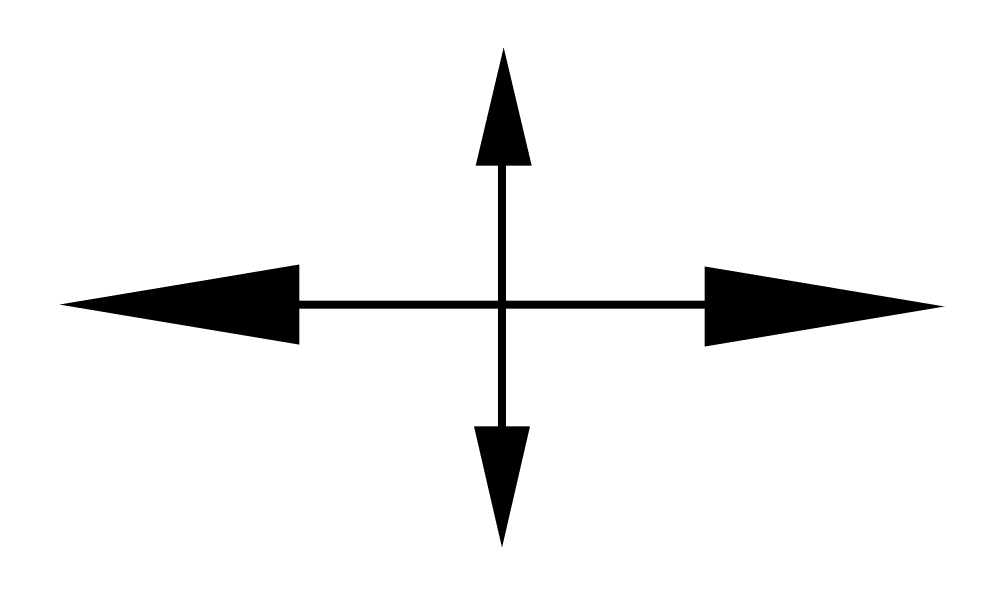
# Model space of a CAD drawing. Extents: x -0.5 to 11.6, y -0.4 to 6.6.
import ezdxf

# ---------------------------------------------------------------- set-up
doc = ezdxf.new("R2010")
doc.units = 0
doc.header["$MEASUREMENT"] = 0
doc.layers.get('0').update_dxf_attribs({"linetype": 'CONTINUOUS'})

msp = doc.modelspace()

# ---------------------------------------------------------------- linework, layer by layer
for points in [[(5.549, 6.211, 0, 0.7, 0), (5.549, 4.734, 0.7, 0.7, 0)], [(0.001, 3.001, 0, 1, 0), (2.997, 3.001, 1, 1, 0)], [(11.055, 2.977, 0, 1, 0), (8.059, 2.977, 1, 1, 0)], [(5.528, -0.033, 0, 0.7, 0), (5.528, 1.482, 0.7, 0.7, 0)]]:
    msp.add_lwpolyline(points, format="xyseb")
at = {"const_width": 0.1}
for points in [[(5.53, 4.84), (5.53, 0.972)], [(2.836, 3.001), (8.365, 3.001)]]:
    msp.add_lwpolyline(points, dxfattribs=at)

doc.saveas('drawing.dxf')
